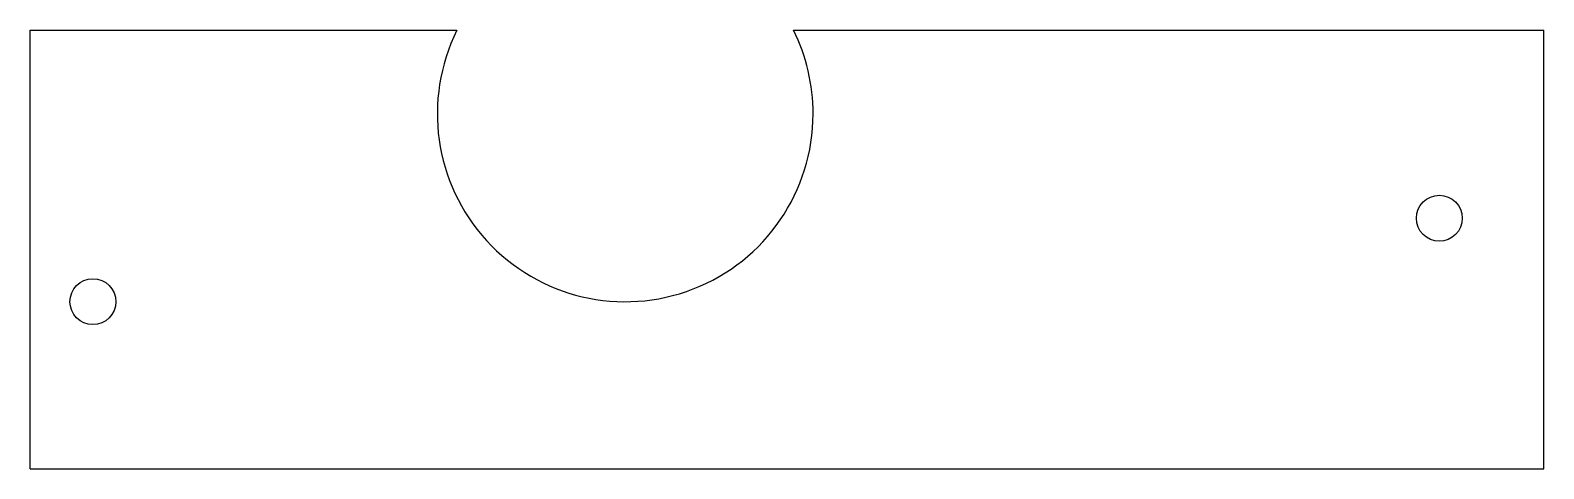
# Model space of a CAD drawing. Header units: millimetres. Extents: x 0 to 145, y 0 to 42.
import ezdxf

# ---------------------------------------------------------------- set-up
doc = ezdxf.new("R2010")
doc.units = ezdxf.units.MM

msp = doc.modelspace()

# ---------------------------------------------------------------- linework, layer by layer
at = {"layer": 'sheet_layer'}
for p, q in [((0, 0), (0, 42)), ((0, 42), (40.8755, 42)), ((73.1245, 42), (145, 42)), ((145, 0), (145, 42)), ((0, 0), (145, 0))]:
    msp.add_line(p, q, dxfattribs=at)
for centre in [(135, 24), (6, 16)]:
    msp.add_circle(centre, 2.2, dxfattribs=at)
for start, end in [(153.612, 0), (0, 26.3878)]:
    msp.add_arc((57, 34), 18, start, end, dxfattribs=at)

doc.saveas('drawing.dxf')
